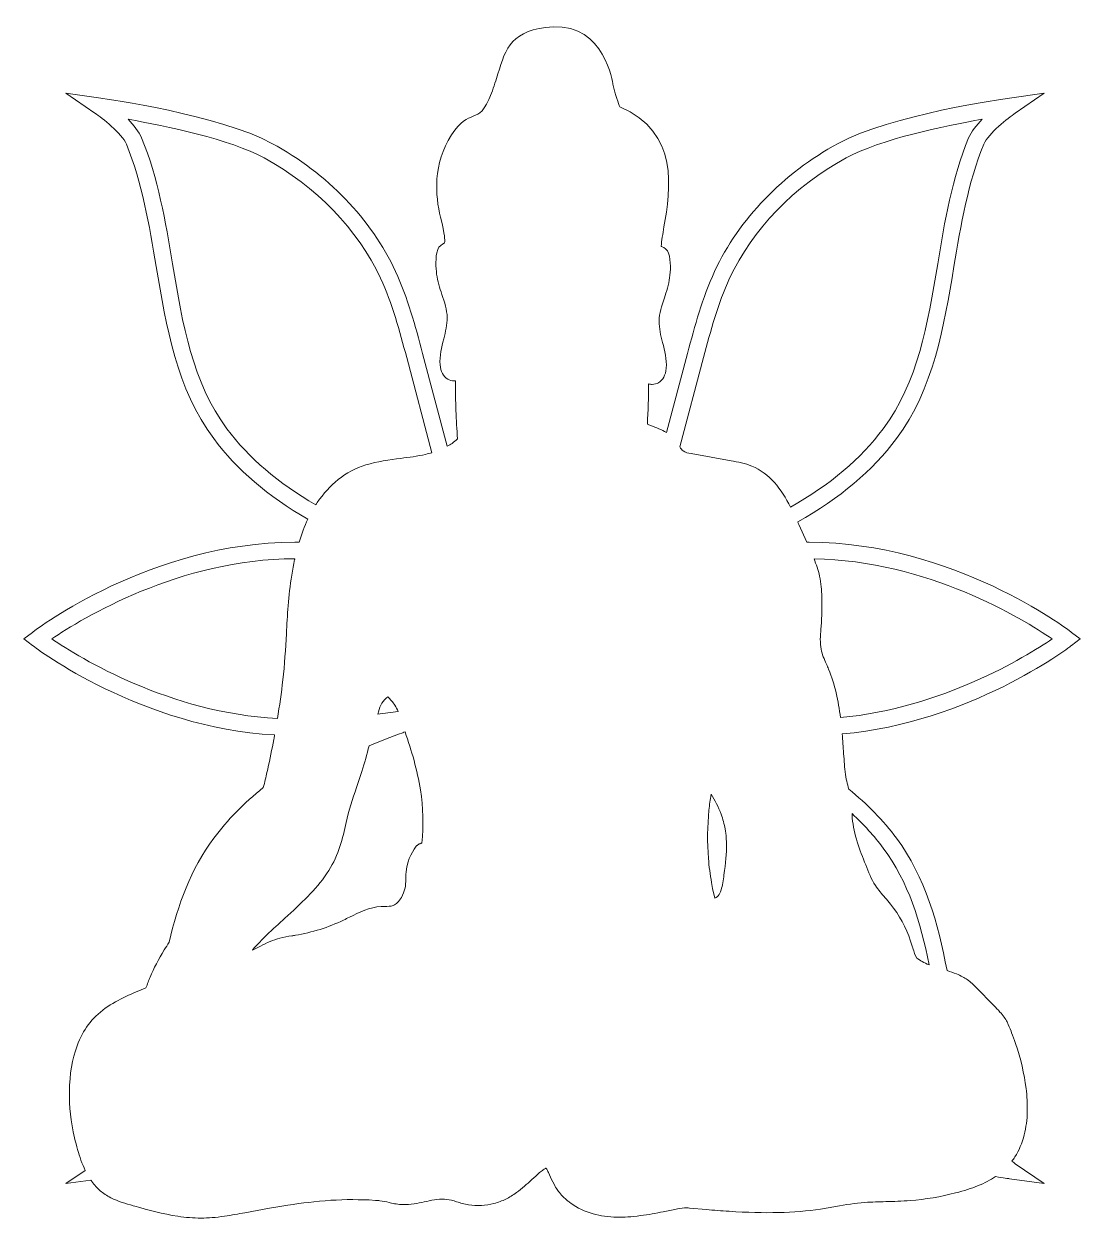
# Model space of a CAD drawing. Header units: millimetres. Extents: x -1261 to 1432, y 277 to 658.
# Drawn here: x -790.2 to -556.3, y 335.5 to 600 of the extents above; entities that cross this region are included whole.
import ezdxf

# ---------------------------------------------------------------- set-up
doc = ezdxf.new("R2010")
doc.units = ezdxf.units.MM
doc.header["$MEASUREMENT"] = 0
doc.layers.add('Layer 4', color=7, linetype='Continuous')

msp = doc.modelspace()

# ---------------------------------------------------------------- linework, layer by layer
at = {"layer": 'Layer 4', "lineweight": 0}
for points, knots in [([(-556.25, 463.76), (-556.25, 463.76), (-558.14, 465.21), (-558.14, 465.21), (-559.2, 466.03), (-584.51, 485.16), (-616.23, 485.16), (-616.42, 485.16), (-616.6, 485.15), (-616.78, 485.15), (-616.78, 485.15), (-618.55, 489.11), (-618.55, 489.11), (-618.63, 489.29), (-618.72, 489.48), (-618.8, 489.67), (-609.46, 494.89), (-602.23, 501), (-596.93, 508.12), (-588.7, 519.17), (-586.41, 532.93), (-584.19, 546.23), (-582.66, 555.39), (-581.08, 564.86), (-577.57, 573.32), (-576.55, 575.78), (-572.2, 579.15), (-570.6, 580.24), (-570.6, 580.24), (-564.18, 584.63), (-564.18, 584.63), (-564.18, 584.63), (-571.89, 583.56), (-571.89, 583.56), (-572.96, 583.41), (-598.28, 579.83), (-609.82, 573.52), (-622.08, 566.82), (-631.8, 556.75), (-637.19, 545.17), (-639.91, 539.31), (-641.57, 533.05), (-643.18, 527), (-643.18, 527), (-647.84, 509.46), (-647.84, 509.46), (-648.93, 510.1), (-650.16, 510.58), (-651.38, 511.04), (-651.61, 511.13), (-651.85, 511.22), (-652.08, 511.31), (-651.91, 514.23), (-651.82, 517.22), (-651.81, 520.24), (-651.54, 520.17), (-651.27, 520.13), (-651, 520.13), (-650.49, 520.13), (-650.01, 520.26), (-649.59, 520.51), (-648.64, 521.07), (-648.05, 522.2), (-647.92, 523.71), (-647.75, 525.67), (-648.24, 527.57), (-648.71, 529.41), (-649.12, 531.04), (-649.51, 532.59), (-649.48, 534.16), (-649.44, 535.88), (-648.9, 537.53), (-648.32, 539.28), (-647.84, 540.72), (-647.35, 542.21), (-647.15, 543.77), (-646.97, 545.23), (-646.8, 547.39), (-647.39, 549.21), (-647.65, 550.01), (-648.39, 550.4), (-648.83, 550.64), (-648.9, 550.67), (-648.97, 550.7), (-649.04, 550.73), (-648.92, 551.99), (-648.67, 553.47), (-648.41, 555.03), (-647.01, 563.33), (-644.89, 575.85), (-658.19, 581.65), (-658.46, 582.26), (-659.22, 584.15), (-659.71, 586.62), (-659.73, 586.75), (-661.59, 599.99), (-672.96, 599.32), (-682.19, 598.78), (-683.45, 594.64), (-685.18, 588.92), (-685.6, 587.55), (-686.03, 586.14), (-686.61, 584.61), (-688.16, 580.53), (-689.25, 580.1), (-690.63, 579.55), (-691.96, 579.03), (-693.46, 578.43), (-695.45, 575.4), (-699.63, 569), (-699.08, 561.95), (-697.88, 557.16), (-696.87, 553.14), (-696.95, 551.9), (-696.95, 551.86), (-696.95, 551.86), (-697, 551.45), (-697, 551.45), (-697.02, 551.44), (-697.04, 551.43), (-697.07, 551.42), (-697.51, 551.18), (-698.25, 550.79), (-698.51, 549.99), (-699.1, 548.17), (-698.93, 546.01), (-698.75, 544.55), (-698.55, 542.99), (-698.06, 541.5), (-697.58, 540.06), (-697, 538.31), (-696.46, 536.66), (-696.42, 534.94), (-696.39, 533.37), (-696.78, 531.83), (-697.19, 530.19), (-697.66, 528.36), (-698.14, 526.46), (-697.98, 524.49), (-697.85, 522.98), (-697.26, 521.85), (-696.31, 521.29), (-695.89, 521.04), (-695.41, 520.91), (-694.9, 520.91), (-694.8, 520.91), (-694.7, 520.92), (-694.6, 520.93), (-694.6, 520.86), (-694.6, 520.8), (-694.6, 520.74), (-694.6, 516.43), (-694.44, 512.19), (-694.12, 508.08), (-694.51, 507.71), (-694.92, 507.37), (-695.35, 507.07), (-695.68, 506.84), (-696.03, 506.62), (-696.39, 506.42), (-696.39, 506.42), (-701.86, 527), (-701.86, 527), (-703.46, 533.05), (-705.13, 539.31), (-707.85, 545.17), (-713.23, 556.75), (-722.95, 566.82), (-735.22, 573.52), (-746.76, 579.83), (-772.08, 583.41), (-773.15, 583.56), (-773.15, 583.56), (-780.85, 584.63), (-780.85, 584.63), (-780.85, 584.63), (-774.43, 580.24), (-774.43, 580.24), (-772.84, 579.15), (-768.48, 575.78), (-767.46, 573.32), (-763.96, 564.86), (-762.38, 555.39), (-760.85, 546.23), (-758.63, 532.93), (-756.33, 519.17), (-748.11, 508.12), (-743, 501.27), (-736.12, 495.35), (-727.28, 490.26), (-728.01, 488.7), (-728.65, 487.01), (-729.21, 485.15), (-729.54, 485.15), (-729.86, 485.16), (-730.18, 485.16), (-761.9, 485.16), (-787.21, 466.03), (-788.27, 465.21), (-788.27, 465.21), (-790.16, 463.76), (-790.16, 463.76), (-790.16, 463.76), (-788.27, 462.31), (-788.27, 462.31), (-787.26, 461.53), (-764.24, 444.13), (-734.63, 442.49), (-734.69, 442.16), (-734.74, 441.83), (-734.81, 441.5), (-735.22, 439.32), (-735.67, 437.12), (-736.15, 434.97), (-736.39, 433.94), (-736.64, 432.88), (-736.91, 431.73), (-736.99, 431.43), (-737.07, 431.12), (-737.14, 430.81), (-741.44, 427.39), (-745.09, 423.67), (-748.11, 419.61), (-753.23, 412.73), (-756.06, 404.8), (-757.99, 396.58), (-758.36, 396.01), (-758.72, 395.44), (-759.08, 394.86), (-760.37, 392.75), (-761.4, 390.78), (-762.21, 388.84), (-762.52, 388.12), (-762.81, 387.35), (-763.13, 386.43), (-765.86, 385.35), (-769.24, 384.01), (-772.13, 381.93), (-773.62, 380.87), (-774.89, 379.64), (-775.9, 378.27), (-776.89, 376.97), (-777.7, 375.45), (-778.38, 373.64), (-779.46, 370.7), (-780.02, 367.37), (-780.09, 363.47), (-780.14, 360.24), (-779.75, 356.81), (-778.95, 353.27), (-778.5, 351.35), (-778.04, 349.78), (-777.53, 348.33), (-777.22, 347.49), (-776.9, 346.74), (-776.57, 346.04), (-776.57, 346.04), (-780.85, 343.11), (-780.85, 343.11), (-780.85, 343.11), (-775.32, 343.88), (-775.32, 343.88), (-775.25, 343.78), (-775.19, 343.68), (-775.12, 343.58), (-774.55, 342.8), (-773.93, 342.11), (-773.25, 341.53), (-772.58, 340.95), (-771.8, 340.42), (-770.93, 339.98), (-769.28, 339.13), (-767.53, 338.64), (-765.99, 338.2), (-765.99, 338.2), (-765.62, 338.1), (-765.62, 338.1), (-762.55, 337.25), (-759.37, 336.36), (-756.09, 335.87), (-754.32, 335.59), (-752.59, 335.46), (-750.95, 335.46), (-750.93, 335.46), (-750.91, 335.46), (-750.89, 335.46), (-749.33, 335.46), (-747.68, 335.59), (-745.71, 335.88), (-744.18, 336.1), (-742.66, 336.38), (-741.2, 336.65), (-741.2, 336.65), (-735.8, 337.64), (-735.8, 337.64), (-731.88, 338.32), (-728.85, 338.77), (-725.98, 339.07), (-722.59, 339.44), (-719.29, 339.6), (-716.16, 339.54), (-715.35, 339.53), (-714.52, 339.51), (-713.71, 339.47), (-713.71, 339.47), (-712.26, 339.38), (-712.26, 339.38), (-711.92, 339.36), (-711.59, 339.34), (-711.31, 339.31), (-710.67, 339.24), (-710, 339.08), (-709.28, 338.92), (-709.28, 338.92), (-709.01, 338.86), (-709.01, 338.86), (-708.66, 338.78), (-708.19, 338.67), (-707.7, 338.59), (-707.23, 338.51), (-706.71, 338.46), (-706.24, 338.45), (-704.53, 338.4), (-702.91, 338.75), (-701.48, 339.05), (-701.48, 339.05), (-700.93, 339.17), (-700.93, 339.17), (-699.45, 339.49), (-697.89, 339.78), (-696.48, 339.61), (-695.82, 339.53), (-695.11, 339.32), (-694.32, 339.08), (-693.49, 338.82), (-692.6, 338.56), (-691.68, 338.41), (-689.81, 338.12), (-687.87, 338.21), (-686.07, 338.69), (-685.12, 338.94), (-684.23, 339.27), (-683.43, 339.67), (-682.65, 340.06), (-681.88, 340.53), (-681.08, 341.12), (-679.85, 342.01), (-678.76, 343), (-677.72, 343.95), (-677.72, 343.95), (-677.14, 344.47), (-677.14, 344.47), (-676.44, 345.11), (-675.84, 345.63), (-675.33, 346.04), (-675.07, 346.24), (-674.82, 346.4), (-674.64, 346.47), (-674.59, 346.5), (-674.55, 346.51), (-674.52, 346.51), (-674.49, 346.48), (-674.44, 346.42), (-674.38, 346.31), (-674.28, 346.13), (-674.14, 345.84), (-674.01, 345.55), (-674.01, 345.55), (-673.79, 345.07), (-673.79, 345.07), (-673.47, 344.39), (-673.15, 343.68), (-672.75, 342.96), (-672.51, 342.53), (-672.28, 342.14), (-672.03, 341.77), (-671.93, 341.64), (-671.83, 341.51), (-671.74, 341.38), (-671.74, 341.38), (-671.6, 341.2), (-671.6, 341.2), (-671.46, 341.02), (-671.31, 340.82), (-671.14, 340.65), (-671.14, 340.65), (-670.66, 340.12), (-670.66, 340.12), (-670.66, 340.12), (-670.15, 339.64), (-670.15, 339.64), (-669.99, 339.49), (-669.81, 339.33), (-669.61, 339.18), (-669.61, 339.18), (-669.43, 339.04), (-669.43, 339.04), (-669.31, 338.94), (-669.18, 338.84), (-669.05, 338.75), (-667.58, 337.7), (-665.91, 336.92), (-664.09, 336.42), (-662.48, 335.96), (-660.7, 335.7), (-658.8, 335.65), (-657.25, 335.62), (-655.64, 335.73), (-653.59, 336), (-651.88, 336.23), (-650.17, 336.55), (-648.57, 336.86), (-648.57, 336.86), (-645.98, 337.38), (-645.98, 337.38), (-645.19, 337.55), (-644.51, 337.69), (-643.84, 337.72), (-643.52, 337.73), (-643.17, 337.72), (-642.77, 337.68), (-642.77, 337.68), (-639.01, 337.35), (-639.01, 337.35), (-637.42, 337.2), (-635.73, 337.07), (-633.99, 336.96), (-625.99, 336.44), (-619.56, 336.6), (-613.74, 337.46), (-612.61, 337.63), (-611.49, 337.83), (-610.4, 338.02), (-608.17, 338.41), (-606.07, 338.77), (-603.91, 338.92), (-602.39, 339.03), (-600.81, 339.07), (-599.28, 339.11), (-597.52, 339.15), (-595.7, 339.2), (-593.89, 339.35), (-590.51, 339.63), (-587.12, 340.2), (-583.84, 341.03), (-581.88, 341.54), (-580.32, 342.03), (-578.94, 342.59), (-577.4, 343.21), (-576.1, 343.89), (-574.98, 344.65), (-573.22, 344.37), (-572.09, 344.21), (-571.89, 344.18), (-571.89, 344.18), (-564.18, 343.11), (-564.18, 343.11), (-564.18, 343.11), (-570.6, 347.5), (-570.6, 347.5), (-570.82, 347.64), (-571.08, 347.83), (-571.37, 348.05), (-571.14, 348.35), (-570.92, 348.68), (-570.7, 349.03), (-569.81, 350.41), (-569.12, 352.05), (-568.63, 353.9), (-568.21, 355.55), (-567.98, 357.29), (-567.95, 359.07), (-567.91, 360.71), (-568.01, 362.44), (-568.22, 364.2), (-568.62, 367.4), (-569.4, 370.74), (-570.55, 374.12), (-570.86, 375.02), (-571.14, 375.81), (-571.42, 376.51), (-571.42, 376.51), (-571.55, 376.85), (-571.55, 376.85), (-571.81, 377.51), (-572.08, 378.2), (-572.43, 378.9), (-572.8, 379.62), (-573.31, 380.34), (-574, 381.11), (-574.44, 381.62), (-574.9, 382.09), (-575.35, 382.54), (-575.35, 382.54), (-579.27, 386.54), (-579.27, 386.54), (-579.82, 387.1), (-580.49, 387.74), (-581.26, 388.28), (-581.9, 388.73), (-582.65, 389.14), (-583.61, 389.54), (-584.31, 389.83), (-585.02, 390.07), (-585.72, 390.29), (-587.7, 400.71), (-590.51, 410.99), (-596.93, 419.61), (-599.85, 423.54), (-603.37, 427.16), (-607.49, 430.49), (-607.53, 430.63), (-607.56, 430.77), (-607.6, 430.9), (-607.75, 431.48), (-607.91, 432.08), (-608.03, 432.66), (-608.33, 434.11), (-608.44, 435.63), (-608.54, 437.1), (-608.54, 437.1), (-608.63, 438.39), (-608.63, 438.39), (-608.73, 439.82), (-608.82, 441.26), (-608.95, 442.7), (-580.72, 445.23), (-559.12, 461.56), (-558.14, 462.31), (-558.14, 462.31), (-556.25, 463.76), (-556.25, 463.76)], [0, 0, 0, 0, 1, 1, 1, 2, 2, 2, 3, 3, 3, 4, 4, 4, 5, 5, 5, 6, 6, 6, 7, 7, 7, 8, 8, 8, 9, 9, 9, 10, 10, 10, 11, 11, 11, 12, 12, 12, 13, 13, 13, 14, 14, 14, 15, 15, 15, 16, 16, 16, 17, 17, 17, 18, 18, 18, 19, 19, 19, 20, 20, 20, 21, 21, 21, 22, 22, 22, 23, 23, 23, 24, 24, 24, 25, 25, 25, 26, 26, 26, 27, 27, 27, 28, 28, 28, 29, 29, 29, 30, 30, 30, 31, 31, 31, 32, 32, 32, 33, 33, 33, 34, 34, 34, 35, 35, 35, 36, 36, 36, 37, 37, 37, 38, 38, 38, 39, 39, 39, 40, 40, 40, 41, 41, 41, 42, 42, 42, 43, 43, 43, 44, 44, 44, 45, 45, 45, 46, 46, 46, 47, 47, 47, 48, 48, 48, 49, 49, 49, 50, 50, 50, 51, 51, 51, 52, 52, 52, 53, 53, 53, 54, 54, 54, 55, 55, 55, 56, 56, 56, 57, 57, 57, 58, 58, 58, 59, 59, 59, 60, 60, 60, 61, 61, 61, 62, 62, 62, 63, 63, 63, 64, 64, 64, 65, 65, 65, 66, 66, 66, 67, 67, 67, 68, 68, 68, 69, 69, 69, 70, 70, 70, 71, 71, 71, 72, 72, 72, 73, 73, 73, 74, 74, 74, 75, 75, 75, 76, 76, 76, 77, 77, 77, 78, 78, 78, 79, 79, 79, 80, 80, 80, 81, 81, 81, 82, 82, 82, 83, 83, 83, 84, 84, 84, 85, 85, 85, 86, 86, 86, 87, 87, 87, 88, 88, 88, 89, 89, 89, 90, 90, 90, 91, 91, 91, 92, 92, 92, 93, 93, 93, 94, 94, 94, 95, 95, 95, 96, 96, 96, 97, 97, 97, 98, 98, 98, 99, 99, 99, 100, 100, 100, 101, 101, 101, 102, 102, 102, 103, 103, 103, 104, 104, 104, 105, 105, 105, 106, 106, 106, 107, 107, 107, 108, 108, 108, 109, 109, 109, 110, 110, 110, 111, 111, 111, 112, 112, 112, 113, 113, 113, 114, 114, 114, 115, 115, 115, 116, 116, 116, 117, 117, 117, 118, 118, 118, 119, 119, 119, 120, 120, 120, 121, 121, 121, 122, 122, 122, 123, 123, 123, 124, 124, 124, 125, 125, 125, 126, 126, 126, 127, 127, 127, 128, 128, 128, 129, 129, 129, 130, 130, 130, 131, 131, 131, 132, 132, 132, 133, 133, 133, 134, 134, 134, 135, 135, 135, 136, 136, 136, 137, 137, 137, 138, 138, 138, 139, 139, 139, 140, 140, 140, 141, 141, 141, 142, 142, 142, 143, 143, 143, 144, 144, 144, 145, 145, 145, 146, 146, 146, 147, 147, 147, 148, 148, 148, 149, 149, 149, 150, 150, 150, 151, 151, 151, 152, 152, 152, 153, 153, 153, 154, 154, 154, 155, 155, 155, 156, 156, 156, 157, 157, 157, 158, 158, 158, 159, 159, 159, 160, 160, 160, 161, 161, 161, 162, 162, 162, 163, 163, 163, 164, 164, 164, 165, 165, 165, 166, 166, 166, 167, 167, 167, 168, 168, 168, 169, 169, 169, 170, 170, 170, 171, 171, 171, 172, 172, 172, 173, 173, 173, 174, 174, 174, 175, 175, 175, 176, 176, 176, 177, 177, 177, 177]), ([(-745.18, 510.31), (-752.87, 520.65), (-755, 533.36), (-757.24, 546.83), (-758.81, 556.19), (-760.42, 565.87), (-764.09, 574.72), (-764.67, 576.13), (-765.83, 577.58), (-767.1, 578.87), (-758.74, 577.39), (-744.46, 574.41), (-736.97, 570.31), (-725.39, 563.99), (-716.22, 554.51), (-711.16, 543.63), (-708.58, 538.06), (-706.96, 531.96), (-705.39, 526.06), (-705.39, 526.06), (-699.8, 505), (-699.8, 505), (-700.25, 504.87), (-700.72, 504.74), (-701.22, 504.63), (-703.01, 504.22), (-704.89, 503.98), (-706.71, 503.75), (-709.25, 503.42), (-711.88, 503.08), (-714.43, 502.29), (-716.62, 501.62), (-718.74, 500.5), (-720.55, 499.04), (-722.28, 497.66), (-723.84, 495.95), (-725.19, 493.96), (-725.3, 493.8), (-725.41, 493.63), (-725.52, 493.46), (-733.88, 498.29), (-740.39, 503.87), (-745.18, 510.31)], [0, 0, 0, 0, 1, 1, 1, 2, 2, 2, 3, 3, 3, 4, 4, 4, 5, 5, 5, 6, 6, 6, 7, 7, 7, 8, 8, 8, 9, 9, 9, 10, 10, 10, 11, 11, 11, 12, 12, 12, 13, 13, 13, 14, 14, 14, 14]), ([(-639.65, 526.06), (-638.08, 531.96), (-636.46, 538.06), (-633.88, 543.63), (-628.82, 554.51), (-619.65, 563.99), (-608.07, 570.31), (-600.58, 574.41), (-586.3, 577.39), (-577.94, 578.87), (-579.21, 577.58), (-580.37, 576.13), (-580.95, 574.72), (-584.62, 565.87), (-586.23, 556.19), (-587.79, 546.83), (-590.04, 533.36), (-592.16, 520.65), (-599.86, 510.31), (-604.82, 503.65), (-611.6, 497.91), (-620.39, 492.97), (-622.44, 496.91), (-625, 500.43), (-628.95, 502.05), (-630.45, 502.66), (-632.03, 502.95), (-633.56, 503.22), (-633.56, 503.22), (-642.39, 504.79), (-642.39, 504.79), (-643.01, 504.9), (-643.72, 505.03), (-644.18, 505.39), (-644.46, 505.61), (-644.68, 505.94), (-644.89, 506.31), (-644.89, 506.31), (-639.65, 526.06), (-639.65, 526.06)], [0, 0, 0, 0, 1, 1, 1, 2, 2, 2, 3, 3, 3, 4, 4, 4, 5, 5, 5, 6, 6, 6, 7, 7, 7, 8, 8, 8, 9, 9, 9, 10, 10, 10, 11, 11, 11, 12, 12, 12, 13, 13, 13, 13]), ([(-783.99, 463.76), (-777.38, 468.23), (-755.63, 481.5), (-730.18, 481.5), (-730.17, 481.5), (-730.17, 481.5), (-730.16, 481.5), (-730.17, 481.45), (-730.18, 481.4), (-730.2, 481.34), (-731.21, 476.75), (-731.6, 472.01), (-731.85, 467.97), (-731.91, 466.95), (-731.97, 465.93), (-732.02, 464.91), (-732.21, 461.54), (-732.41, 458.06), (-732.81, 454.67), (-733.14, 451.82), (-733.54, 448.96), (-734, 446.12), (-757.78, 447.34), (-777.71, 459.51), (-783.99, 463.76)], [0, 0, 0, 0, 1, 1, 1, 2, 2, 2, 3, 3, 3, 4, 4, 4, 5, 5, 5, 6, 6, 6, 7, 7, 7, 8, 8, 8, 8]), ([(-609.32, 446.34), (-609.78, 450), (-610.52, 453.62), (-611.95, 457.06), (-612.1, 457.42), (-612.26, 457.78), (-612.43, 458.17), (-612.92, 459.28), (-613.39, 460.34), (-613.61, 461.46), (-613.9, 462.89), (-613.77, 464.44), (-613.65, 465.93), (-613.65, 465.93), (-613.6, 466.58), (-613.6, 466.58), (-613.43, 468.77), (-613.39, 470.98), (-613.46, 473.16), (-613.51, 474.5), (-613.6, 476.09), (-613.95, 477.68), (-614.24, 479), (-614.68, 480.26), (-615.18, 481.49), (-590.19, 481.14), (-568.94, 468.17), (-562.42, 463.76), (-568.42, 459.7), (-586.92, 448.38), (-609.32, 446.34)], [0, 0, 0, 0, 1, 1, 1, 2, 2, 2, 3, 3, 3, 4, 4, 4, 5, 5, 5, 6, 6, 6, 7, 7, 7, 8, 8, 8, 9, 9, 9, 10, 10, 10, 10]), ([(-710.87, 449.53), (-710.53, 450.06), (-710.06, 450.53), (-709.59, 450.96), (-708.99, 450.37), (-708.46, 449.74), (-708.02, 449.07), (-707.73, 448.64), (-707.5, 448.17), (-707.3, 447.68), (-708.77, 447.45), (-710.28, 447.25), (-711.81, 447.07), (-711.75, 447.24), (-711.71, 447.41), (-711.65, 447.59), (-711.44, 448.29), (-711.22, 448.96), (-710.87, 449.53)], [0, 0, 0, 0, 1, 1, 1, 2, 2, 2, 3, 3, 3, 4, 4, 4, 5, 5, 5, 6, 6, 6, 6]), ([(-706.24, 442.98), (-706.07, 443.04), (-705.9, 443.1), (-705.73, 443.16), (-704.32, 438.98), (-703.02, 434.69), (-702.34, 430.32), (-701.74, 426.43), (-701.63, 422.47), (-702.02, 418.54), (-702.02, 418.54), (-702.15, 418.5), (-702.15, 418.5), (-702.32, 418.44), (-702.52, 418.38), (-702.76, 418.24), (-702.89, 418.16), (-703.01, 418.06), (-703.1, 417.96), (-703.1, 417.96), (-703.15, 418), (-703.15, 418), (-703.15, 418), (-703.27, 417.84), (-703.27, 417.84), (-704.54, 416.18), (-705.34, 414.12), (-705.52, 412.03), (-705.56, 411.57), (-705.57, 411.1), (-705.58, 410.64), (-705.6, 409.85), (-705.61, 409.1), (-705.78, 408.39), (-705.92, 407.79), (-706.18, 407.18), (-706.57, 406.51), (-707.13, 405.57), (-707.71, 404.98), (-708.36, 404.72), (-708.91, 404.5), (-709.57, 404.5), (-710.27, 404.49), (-710.53, 404.49), (-710.8, 404.49), (-711.06, 404.47), (-713.59, 404.34), (-715.86, 403.21), (-718.07, 402.11), (-718.5, 401.9), (-718.93, 401.68), (-719.35, 401.48), (-722.74, 399.86), (-726.33, 398.73), (-730.03, 398.11), (-730.3, 398.07), (-730.56, 398.02), (-730.82, 397.98), (-731.69, 397.85), (-732.59, 397.71), (-733.47, 397.47), (-734.97, 397.07), (-736.36, 396.42), (-737.77, 395.72), (-738.36, 395.43), (-738.95, 395.14), (-739.54, 394.84), (-738.45, 396.06), (-737.4, 397.17), (-736.4, 398.14), (-735.08, 399.42), (-733.69, 400.69), (-732.34, 401.91), (-732.34, 401.91), (-731.72, 402.48), (-731.72, 402.48), (-728.14, 405.74), (-725, 408.73), (-722.66, 412.44), (-720.48, 415.91), (-719.51, 419.6), (-718.8, 423.07), (-718.25, 425.71), (-717.35, 428.32), (-716.49, 430.85), (-716.09, 432.01), (-715.67, 433.22), (-715.29, 434.42), (-714.7, 436.3), (-714.19, 438.21), (-713.7, 440.09), (-711.32, 441.1), (-708.84, 442.06), (-706.24, 442.98)], [0, 0, 0, 0, 1, 1, 1, 2, 2, 2, 3, 3, 3, 4, 4, 4, 5, 5, 5, 6, 6, 6, 7, 7, 7, 8, 8, 8, 9, 9, 9, 10, 10, 10, 11, 11, 11, 12, 12, 12, 13, 13, 13, 14, 14, 14, 15, 15, 15, 16, 16, 16, 17, 17, 17, 18, 18, 18, 19, 19, 19, 20, 20, 20, 21, 21, 21, 22, 22, 22, 23, 23, 23, 24, 24, 24, 25, 25, 25, 26, 26, 26, 27, 27, 27, 28, 28, 28, 29, 29, 29, 30, 30, 30, 31, 31, 31, 31]), ([(-634.64, 419.29), (-634.64, 419.29), (-634.61, 419.28), (-634.61, 419.28), (-634.59, 418.96), (-634.58, 418.63), (-634.57, 418.3), (-634.54, 416.29), (-634.71, 414.11), (-635.12, 411.45), (-635.2, 410.88), (-635.3, 410.31), (-635.4, 409.74), (-635.5, 409.13), (-635.59, 408.63), (-635.75, 408.14), (-635.93, 407.59), (-636.15, 407.16), (-636.41, 406.85), (-636.56, 406.68), (-636.72, 406.55), (-636.88, 406.45), (-636.96, 406.41), (-637.06, 406.37), (-637.16, 406.34), (-637.16, 406.34), (-637.63, 408.46), (-637.63, 408.46), (-637.63, 408.46), (-637.88, 409.78), (-637.88, 409.78), (-638.19, 411.54), (-638.42, 413.33), (-638.56, 415.12), (-638.85, 418.68), (-638.81, 422.3), (-638.44, 425.85), (-638.44, 425.85), (-638.44, 425.85), (-638.44, 425.85), (-638.33, 426.97), (-638.17, 428.14), (-637.98, 429.33), (-637.09, 428.02), (-636.34, 426.53), (-635.76, 424.91), (-635.36, 423.82), (-635.06, 422.73), (-634.87, 421.65), (-634.75, 421.05), (-634.67, 420.39), (-634.62, 419.59), (-634.62, 419.59), (-634.63, 419.57), (-634.63, 419.57), (-634.63, 419.54), (-634.64, 419.51), (-634.64, 419.49), (-634.64, 419.49), (-634.64, 419.29), (-634.64, 419.29)], [0, 0, 0, 0, 1, 1, 1, 2, 2, 2, 3, 3, 3, 4, 4, 4, 5, 5, 5, 6, 6, 6, 7, 7, 7, 8, 8, 8, 9, 9, 9, 10, 10, 10, 11, 11, 11, 12, 12, 12, 13, 13, 13, 14, 14, 14, 15, 15, 15, 16, 16, 16, 17, 17, 17, 18, 18, 18, 19, 19, 19, 20, 20, 20, 20]), ([(-599.86, 417.43), (-594.23, 409.87), (-591.58, 401.03), (-589.69, 391.57), (-590.81, 392.01), (-591.7, 392.5), (-592.44, 393.07), (-592.79, 393.73), (-593.06, 394.48), (-593.27, 395.15), (-593.27, 395.15), (-593.23, 395.16), (-593.23, 395.16), (-593.23, 395.16), (-593.3, 395.34), (-593.3, 395.34), (-593.34, 395.45), (-593.38, 395.56), (-593.43, 395.66), (-593.43, 395.66), (-593.52, 395.93), (-593.52, 395.93), (-593.62, 396.24), (-593.71, 396.54), (-593.81, 396.84), (-594.79, 399.83), (-596.29, 402.58), (-598.26, 405.03), (-598.65, 405.51), (-599.05, 405.98), (-599.44, 406.43), (-600.18, 407.29), (-600.95, 408.18), (-601.57, 409.12), (-602.48, 410.52), (-603.11, 412.13), (-603.73, 413.69), (-605.04, 417.02), (-606.4, 420.46), (-606.7, 424.05), (-606.73, 424.37), (-606.75, 424.71), (-606.76, 425.05), (-604.16, 422.65), (-601.86, 420.11), (-599.86, 417.43)], [0, 0, 0, 0, 1, 1, 1, 2, 2, 2, 3, 3, 3, 4, 4, 4, 5, 5, 5, 6, 6, 6, 7, 7, 7, 8, 8, 8, 9, 9, 9, 10, 10, 10, 11, 11, 11, 12, 12, 12, 13, 13, 13, 14, 14, 14, 15, 15, 15, 15])]:
    msp.add_open_spline(points, degree=3, knots=knots, dxfattribs=at)

doc.saveas('drawing.dxf')
